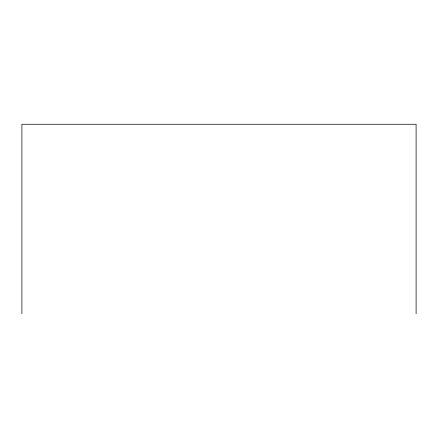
<?xml version="1.0" encoding="UTF-8"?>
<svg xmlns="http://www.w3.org/2000/svg" width="438" height="438" viewBox="0 0 438 438"><rect width="100%" height="100%" fill="white"/><g stroke="black" fill="none" stroke-linecap="round" stroke-linejoin="round"><path stroke-width="0.66" d="M416.1 313.734L416.1 124.266L21.9 124.266L21.9 313.734"/></g></svg>
